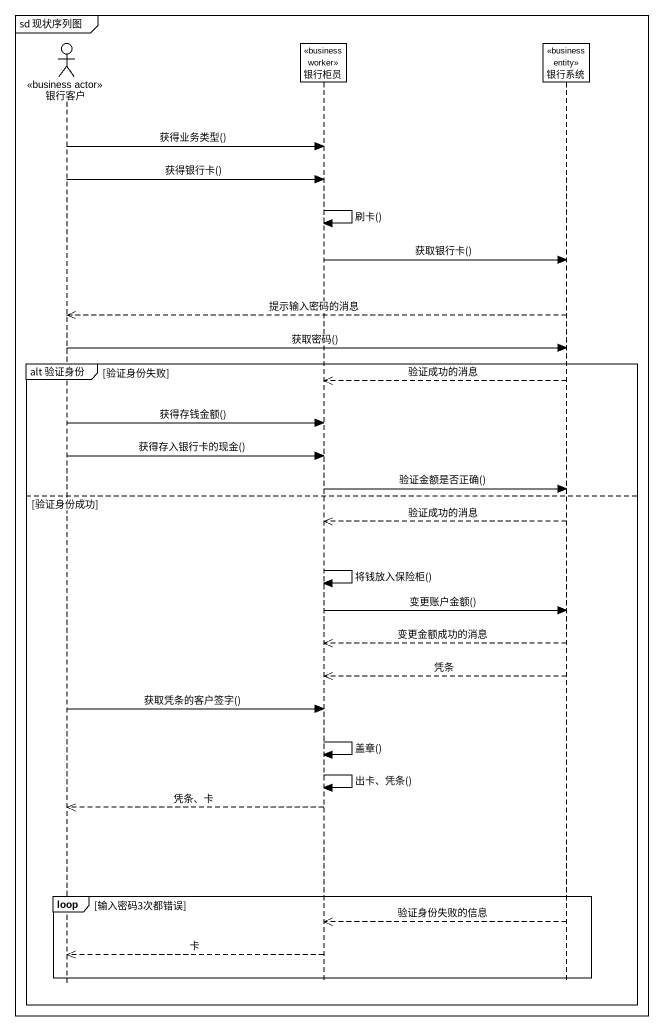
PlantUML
@startuml
mainframe sd 现状序列图
hide footbox
actor 银行客户 <<business actor>>
participant 银行柜员 <<business worker>>
participant 银行系统 <<business entity>>

银行客户 -> 银行柜员 : 获得业务类型()
银行客户 -> 银行柜员 : 获得银行卡()
银行柜员 -> 银行柜员 : 刷卡()
银行柜员 -> 银行系统 : 获取银行卡()
银行系统 -->> 银行客户 : 提示输入密码的消息
银行客户 -> 银行系统 : 获取密码()
group alt 验证身份 [验证身份失败]
  银行系统 -->> 银行柜员 : 验证成功的消息
  银行客户 -> 银行柜员 : 获得存钱金额()
  银行客户 -> 银行柜员 : 获得存入银行卡的现金()
  银行柜员 -> 银行系统 : 验证金额是否正确()
else 验证身份成功
  银行系统 -->> 银行柜员 : 验证成功的消息
  银行柜员 -> 银行柜员 : 将钱放入保险柜()
  银行柜员 -> 银行系统 : 变更账户金额()
  银行系统 -->> 银行柜员 : 变更金额成功的消息
  银行系统 -->> 银行柜员 : 凭条
  银行客户 -> 银行柜员 : 获取凭条的客户签字()
  银行柜员 -> 银行柜员 : 盖章()
  银行柜员 -> 银行柜员 : 出卡、凭条()
  银行柜员 -->> 银行客户 : 凭条、卡
  loop 输入密码3次都错误
    银行系统 -->> 银行柜员 : 验证身份失败的信息
    银行柜员 -->> 银行客户 : 卡
  end
end
@enduml
